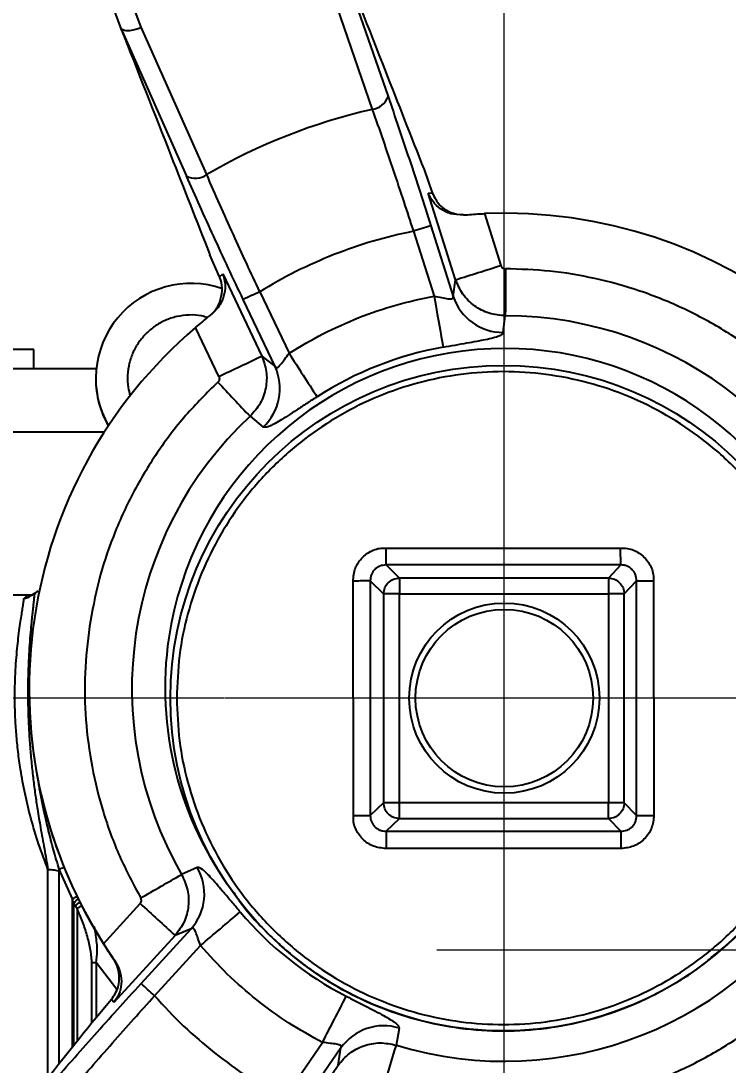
# Model space of a CAD drawing. Header units: millimetres. Extents: x 2371 to 4515, y 843 to 2359.
# Drawn here: x 3149.6 to 3261.1, y 1189.6 to 1354.4 of the extents above; entities that cross this region are included whole.
import ezdxf

# ---------------------------------------------------------------- set-up
doc = ezdxf.new("R2010")
doc.units = ezdxf.units.MM
doc.linetypes.add('CENTER2', pattern=[28.575, 19.05, -3.175, 3.175, -3.175])
doc.layers.add('AM_5', color=3, linetype='Continuous', lineweight=25)
doc.layers.add('中心线', color=1, linetype='CENTER2', lineweight=13)
doc.styles.add('SLDTEXTSTYLE1', font='txt.shx', dxfattribs={"width": 0.7, "bigfont": 'gbcbig.shx'})
doc.dimstyles.new('SLDDIMSTYLE12$0', dxfattribs={"dimtxt": 12, "dimasz": 10, "dimexe": 0, "dimexo": 0.0625, "dimgap": 0.875, "dimtad": 1, "dimdec": 1, "dimlfac": 1.8, "dimrnd": 1e-09, "dimzin": 12, "dimdsep": 46, "dimtxsty": 'SLDTEXTSTYLE1', "dimcen": 0.09, "dimdle": 8.16, "dimclrd": 3, "dimclre": 3, "dimadec": 0, "dimazin": 3, "dimtfac": 1, "dimtdec": 1, "dimtofl": 0, "dimtmove": 0, "dimatfit": 3, "dimfxl": 0, "dimfrac": 2, "dimtolj": 1, "dimlwd": 5, "dimlwe": 5, "dimarcsym": 0})
doc.dimstyles.new('SLDDIMSTYLE12$3', dxfattribs={"dimtxt": 12, "dimasz": 10, "dimexe": 0, "dimexo": 0.0625, "dimgap": 0.875, "dimtad": 1, "dimdec": 1, "dimlfac": 1.8, "dimrnd": 1e-09, "dimzin": 12, "dimdsep": 46, "dimtxsty": 'SLDTEXTSTYLE1', "dimcen": 0.09, "dimdle": 8.16, "dimclrd": 3, "dimclre": 3, "dimadec": 0, "dimazin": 3, "dimtfac": 1, "dimtdec": 1, "dimtofl": 0, "dimtmove": 0, "dimatfit": 3, "dimfxl": 0, "dimfrac": 2, "dimtolj": 1, "dimlwd": 5, "dimlwe": 5, "dimarcsym": 0})

# ---------------------------------------------------------------- blocks, each defined once
blk = doc.blocks.new('*D55')
at = {"layer": 'AM_5', "color": 3, "lineweight": 5, "transparency": 16777216}
blk.add_line((3225.84, 1387.73), (3225.84, 1423.52), dxfattribs=at)
at = {"layer": 'AM_5', "color": 3, "linetype": 'Continuous', "lineweight": 5, "transparency": 16777216}
for p, q in [((3235.84, 1423.52), (3392.91, 1423.52)), ((3402.91, 1321.83), (3402.91, 1423.52))]:
    blk.add_line(p, q, dxfattribs=at)
at = {"layer": 'AM_5', "color": 3, "transparency": 16777216}
for points in [[(3235.84, 1425.19), (3235.84, 1421.86), (3225.84, 1423.52)], [(3392.91, 1425.19), (3392.91, 1421.86), (3402.91, 1423.52)]]:
    blk.add_solid(points, dxfattribs=at)
at = {"layer": 'Defpoints', "color": 0, "transparency": 16777216}
for p in [(3402.91, 1423.52), (3225.84, 1387.67), (3402.91, 1321.77)]:
    blk.add_point(p, dxfattribs=at)
at = {"layer": 'AM_5', "color": 0, "transparency": 16777216, "insert": (3314.38, 1430.4), "char_height": 12, "attachment_point": 5, "style": 'SLDTEXTSTYLE1'}
blk.add_mtext('\\A1;178', dxfattribs=at)
blk = doc.blocks.new('*D56')
at = {"layer": 'AM_5', "color": 3, "linetype": 'Continuous', "lineweight": 5, "transparency": 16777216}
for p, q in [((3102.91, 1282.07), (3102.91, 1423.52)), ((3215.84, 1423.52), (3112.91, 1423.52))]:
    blk.add_line(p, q, dxfattribs=at)
at = {"layer": 'AM_5', "color": 3, "lineweight": 5, "transparency": 16777216}
blk.add_line((3225.84, 1387.73), (3225.84, 1423.52), dxfattribs=at)
at = {"layer": 'AM_5', "color": 3, "transparency": 16777216}
for points in [[(3112.91, 1425.19), (3112.91, 1421.86), (3102.91, 1423.52)], [(3215.84, 1425.19), (3215.84, 1421.86), (3225.84, 1423.52)]]:
    blk.add_solid(points, dxfattribs=at)
at = {"layer": 'Defpoints', "color": 0, "transparency": 16777216}
for p in [(3102.91, 1423.52), (3225.84, 1387.67), (3102.91, 1282)]:
    blk.add_point(p, dxfattribs=at)
at = {"layer": 'AM_5', "color": 0, "transparency": 16777216, "insert": (3164.38, 1430.4), "char_height": 12, "attachment_point": 5, "style": 'SLDTEXTSTYLE1'}
blk.add_mtext('\\A1;123', dxfattribs=at)
blk = doc.blocks.new('*D59')
at = {"layer": 'AM_5', "color": 3, "lineweight": 5, "transparency": 16777216}
blk.add_line((3181.63, 1247.54), (3031.29, 1247.54), dxfattribs=at)
at = {"layer": 'AM_5', "color": 3, "linetype": 'Continuous', "lineweight": 5, "transparency": 16777216}
for p, q in [((3031.29, 1237.54), (3031.29, 1015.91)), ((3160.92, 1005.91), (3031.29, 1005.91))]:
    blk.add_line(p, q, dxfattribs=at)
at = {"layer": 'AM_5', "color": 3, "transparency": 16777216}
for points in [[(3029.62, 1237.54), (3032.95, 1237.54), (3031.29, 1247.54)], [(3029.62, 1015.91), (3032.95, 1015.91), (3031.29, 1005.91)]]:
    blk.add_solid(points, dxfattribs=at)
at = {"layer": 'Defpoints', "color": 0, "transparency": 16777216}
for p in [(3181.69, 1247.54), (3031.29, 1005.91), (3160.98, 1005.91)]:
    blk.add_point(p, dxfattribs=at)
at = {"layer": 'AM_5', "color": 0, "transparency": 16777216, "insert": (3024.41, 1079.82), "char_height": 12, "attachment_point": 5, "rotation": 90, "style": 'SLDTEXTSTYLE1'}
blk.add_mtext('\\A1;245', dxfattribs=at)
blk = doc.blocks.new('*D47')
at = {"layer": 'AM_5', "color": 3, "linetype": 'Continuous', "lineweight": 5, "transparency": 16777216}
blk.add_line((3389.65, 1400.29), (3355.97, 1374.29), dxfattribs=at)
at = {"layer": 'AM_5', "color": 3, "lineweight": 5, "transparency": 16777216}
for p, q in [((3288.59, 1322.35), (3288.77, 1322.35)), ((3288.68, 1322.26), (3288.68, 1322.44))]:
    blk.add_line(p, q, dxfattribs=at)
at = {"layer": 'AM_5', "color": 3, "transparency": 16777216}
blk.add_solid([(3354.95, 1375.61), (3356.99, 1372.97), (3348.05, 1368.18)], dxfattribs=at)
at = {"layer": 'Defpoints', "color": 0, "transparency": 16777216}
for p in [(3348.05, 1368.18), (3229.31, 1276.53)]:
    blk.add_point(p, dxfattribs=at)
at = {"layer": 'AM_5', "color": 0, "transparency": 16777216, "insert": (3372.57, 1395.79), "char_height": 12, "attachment_point": 5, "rotation": 37.6642, "style": 'SLDTEXTSTYLE1'}
blk.add_mtext('\\A1;%%C345', dxfattribs=at)

msp = doc.modelspace()

# ---------------------------------------------------------------- linework, layer by layer
at = {"color": 7, "linetype": 'Continuous', "lineweight": 25}
for p, q in [((3168.586, 1353.368), (3156.648, 1385.37)), ((3156.446, 1377.229), (3165.444, 1353.026)), ((3199.17, 1366.533), (3207.508, 1342.428)), ((3196.732, 1364.458), (3205.019, 1340.416)), ((3165.384, 1353.22), (3175.713, 1329.9)), ((3178.909, 1330.128), (3168.586, 1353.368)), ((3213.181, 1330.921), (3214.486, 1327.24)), ((3213.818, 1327.204), (3214.486, 1327.24)), ((3218.154, 1313.55), (3213.818, 1327.204)), ((3217.464, 1324.138), (3218.354, 1323.866)), ((3218.354, 1323.866), (3218.359, 1323.867)), ((3218.359, 1323.867), (3219.809, 1323.775)), ((3222.695, 1323.967), (3225.289, 1315.802)), ((3214.25, 1322.061), (3217.792, 1310.909)), ((3211.5, 1321.194), (3214.756, 1310.941)), ((3180.917, 1314.01), (3179.42, 1317.462)), ((3180.917, 1314.01), (3181.449, 1314.45)), ((3181.449, 1314.45), (3187.592, 1301.508)), ((3217.792, 1310.909), (3218.154, 1313.55)), ((3187.276, 1311.65), (3191.889, 1301.931)), ((3180.659, 1309.334), (3180.985, 1310.023)), ((3189.686, 1299.835), (3184.669, 1310.406)), ((3180.655, 1309.331), (3180.659, 1309.334)), ((3225.683, 1305.224), (3225.999, 1307.857)), ((3180.829, 1298.284), (3177.156, 1306.023)), ((3151.64, 1302.536), (3130.427, 1302.536)), ((3151.64, 1299.536), (3151.64, 1302.536)), ((3187.592, 1301.508), (3189.686, 1299.835)), ((3161.417, 1298.002), (3161.416, 1297.953)), ((3185.738, 1291.994), (3187.793, 1290.295)), ((3081.096, 1289.536), (3162.791, 1289.536)), ((3207.182, 1271.201), (3244.153, 1271.213)), ((3209.293, 1266.47), (3207.182, 1268.537)), ((3244.216, 1268.537), (3207.182, 1268.537)), ((3244.216, 1268.537), (3242.268, 1266.47)), ((3202.035, 1229.012), (3202.001, 1265.985)), ((3204.696, 1266.051), (3206.806, 1263.984)), ((3204.696, 1266.051), (3204.696, 1229.017)), ((3242.268, 1266.47), (3209.293, 1266.47)), ((3244.757, 1263.984), (3246.701, 1266.047)), ((3246.701, 1229.021), (3246.701, 1266.047)), ((3249.363, 1266.041), (3249.438, 1229.016)), ((3150.89, 1263.77), (3140.743, 1263.77)), ((3151.826, 1264.079), (3151.913, 1264.086)), ((3151.913, 1264.086), (3152.036, 1264.096)), ((3152.126, 1264.306), (3152.118, 1264.2)), ((3206.806, 1263.984), (3206.806, 1231.009)), ((3209.293, 1231.014), (3209.293, 1263.988)), ((3209.293, 1263.988), (3242.268, 1263.988)), ((3242.268, 1263.988), (3242.268, 1231.014)), ((3244.757, 1231.009), (3244.757, 1263.984)), ((3150.916, 1249.227), (3150.916, 1249.215)), ((3173.19, 1247.67), (3173.19, 1247.662)), ((3206.806, 1231.009), (3204.696, 1229.017)), ((3242.268, 1231.014), (3209.293, 1231.014)), ((3246.701, 1229.021), (3244.757, 1231.009)), ((3207.187, 1226.533), (3209.293, 1228.52)), ((3209.293, 1228.52), (3242.268, 1228.52)), ((3242.268, 1228.52), (3244.212, 1226.533)), ((3207.187, 1226.533), (3244.212, 1226.533)), ((3244.212, 1223.79), (3207.187, 1223.79)), ((3177.416, 1220.82), (3174.943, 1219.716)), ((3155.647, 1220.2), (3155.646, 1220.53)), ((3157.728, 1215.87), (3155.646, 1220.53)), ((3157.728, 1215.84), (3157.728, 1215.87)), ((3157.737, 1215.837), (3157.728, 1215.87)), ((3158.177, 1214.724), (3157.978, 1215.005)), ((3158.478, 1214.34), (3158.177, 1214.724)), ((3162.634, 1208.782), (3168.406, 1215.108)), ((3168.552, 1202.502), (3176.44, 1211.145)), ((3176.44, 1211.145), (3173.936, 1210.077)), ((3173.936, 1210.077), (3164.282, 1199.498)), ((3170.684, 1200.562), (3177.936, 1208.509)), ((3164.233, 1206.359), (3164.456, 1206.053)), ((3164.715, 1201.581), (3161.464, 1205.799)), ((3165.013, 1204.568), (3165.01, 1204.571)), ((3165.124, 1203.814), (3165.013, 1204.568)), ((3161.451, 1197.168), (3163.894, 1200.028)), ((3164.282, 1199.498), (3163.894, 1200.028)), ((3208.811, 1192.781), (3209.291, 1195.47)), ((3191.062, 1184.356), (3197.172, 1193.211)), ((3200.083, 1192.342), (3193.437, 1182.711)), ((3199.646, 1189.631), (3200.083, 1192.342)), ((3191.512, 1177.844), (3199.646, 1189.631))]:
    msp.add_line(p, q, dxfattribs=at)
at = {"color": 7, "linetype": 'Continuous', "lineweight": 25, "flags": 128}
for points in [[(3226.01, 1315.27), (3226.008, 1313.936), (3226.006, 1312.645), (3226.004, 1311.438), (3226.003, 1310.354), (3226.001, 1309.427), (3226, 1308.688), (3225.999, 1308.159), (3225.999, 1307.857)], [(3214.756, 1310.941), (3215.017, 1309.494), (3215.269, 1308.095), (3215.506, 1306.787), (3215.718, 1305.612), (3215.9, 1304.608), (3216.045, 1303.806), (3216.149, 1303.233), (3216.208, 1302.906)], [(3209.293, 1266.47), (3209.293, 1266.382), (3209.293, 1266.214), (3209.293, 1265.971), (3209.293, 1265.661), (3209.293, 1265.295), (3209.293, 1264.885), (3209.293, 1264.444), (3209.293, 1263.988)], [(3242.268, 1266.47), (3242.268, 1266.382), (3242.268, 1266.214), (3242.268, 1265.971), (3242.268, 1265.661), (3242.268, 1265.295), (3242.268, 1264.885), (3242.268, 1264.444), (3242.268, 1263.988)], [(3209.293, 1228.52), (3209.293, 1228.607), (3209.293, 1228.775), (3209.293, 1229.02), (3209.293, 1229.331), (3209.293, 1229.699), (3209.293, 1230.112), (3209.293, 1230.555), (3209.293, 1231.014)], [(3242.268, 1228.52), (3242.268, 1228.607), (3242.268, 1228.775), (3242.268, 1229.02), (3242.268, 1229.331), (3242.268, 1229.699), (3242.268, 1230.112), (3242.268, 1230.555), (3242.268, 1231.014)], [(3207.187, 1226.533), (3207.187, 1226.437), (3207.187, 1226.252), (3207.187, 1225.983), (3207.187, 1225.641), (3207.187, 1225.236), (3207.187, 1224.782), (3207.187, 1224.294), (3207.187, 1223.79)], [(3244.212, 1226.533), (3244.212, 1226.437), (3244.212, 1226.252), (3244.212, 1225.983), (3244.212, 1225.641), (3244.212, 1225.236), (3244.212, 1224.782), (3244.212, 1224.294), (3244.212, 1223.79)], [(3153.88, 1187.678), (3153.88, 1190.683), (3153.88, 1195.816), (3153.88, 1200.916), (3153.88, 1205.959), (3153.88, 1210.921), (3153.88, 1215.779), (3153.88, 1220.51)], [(3155.647, 1189.897), (3155.647, 1189.906), (3155.647, 1195.118), (3155.647, 1200.298), (3155.647, 1205.422), (3155.647, 1210.463), (3155.647, 1215.397), (3155.647, 1220.2)], [(3157.728, 1192.511), (3157.728, 1196.104), (3157.728, 1201.155), (3157.728, 1206.145), (3157.728, 1211.048), (3157.728, 1215.84)], [(3157.978, 1192.825), (3157.978, 1195.553), (3157.978, 1200.526), (3157.978, 1205.441), (3157.978, 1210.276), (3157.978, 1215.005)], [(3158.478, 1214.34), (3158.478, 1209.448), (3158.478, 1204.446), (3158.478, 1199.361), (3158.478, 1194.219), (3158.478, 1193.443)], [(3160.81, 1196.382), (3160.81, 1200.939), (3160.81, 1205.871)], [(3161.464, 1205.799), (3161.464, 1200.887), (3161.464, 1197.194)]]:
    msp.add_lwpolyline(points, dxfattribs=at)
at = {"color": 7, "linetype": 'Continuous', "lineweight": 25}
for centre, radius in [((3225.69, 1247.536), 52.5), ((3225.838, 1247.536), 15), ((3225.838, 1247.536), 14), ((3225.838, 1247.536), 14)]:
    msp.add_circle(centre, radius, dxfattribs=at)
for centre, radius, start, end in [((3204.626, 1343.449), 3.058, 277.39752, 340.49784), ((3225.915, 1249.104), 93.672, 102.88972, 120.12054), ((3177.124, 1332.624), 3.068, 242.60529, 305.56074), ((3225.916, 1249.036), 75, 10.54851, 92.46086), ((3334.773, 934.997), 405.394, 107.29542, 107.70302), ((2905.218, 2317.764), 1051.844, 287.308245, 287.715785), ((3176.417, 1297.964), 15, 70.68701, 209.89016), ((3371.201, 922.768), 430.183, 115.31225, 115.69693), ((3225.652, 1313.501), 8.277, 198.25, 270.21482), ((3225.915, 1249.048), 58.809, 13.09228, 89.91829), ((3225.915, 1249.037), 75, 130.5515, 212.46111), ((3225.915, 1249.127), 53.574, 308.26934, 171.50515), ((5184.478, 2583.178), 2368.967, 212.741266, 212.938789), ((3225.915, 1249.111), 54.664, 100.22856, 122.78193), ((2703.922, 2307.211), 1115.963, 295.299462, 295.684155), ((3182.168, 1296.369), 8.279, 312.79782, 24.74766), ((3176.416, 1297.915), 15, 179.85416, 209.77464), ((4429.037, 2463.199), 1708.073, 223.040922, 223.289717), ((3225.915, 1249.048), 58.809, 133.09211, 209.9183), ((3208.754, 898.452), 365.536, 89.91553, 90.30529), ((3242.813, 904.202), 359.787, 89.69056, 90.08686), ((3225.915, 1249.127), 53.574, 171.50512, 216.90515), ((3225.915, 1249.024), 75, 179.85416, 214.67082), ((3208.754, 865.477), 365.536, 89.91553, 90.30529), ((3242.813, 871.227), 359.787, 89.69056, 90.08686), ((3248.838, 1624.781), 395.766, 269.69056, 270.08686), ((3144.61, 1249.822), 31.302, 290.645, 292.15846), ((3170.266, 1216.655), 8.275, 318.25455, 30.22182), ((2490.164, 2397.865), 1362.702, 299.853963, 300.166528), ((3225.915, 1249.048), 58.81, 253.09221, 329.91815), ((3157.331, 1214.78), 1.132, 68.96163, 69.4452), ((4079.101, 2210.656), 1349.252, 227.54871, 227.866183), ((3225.915, 1249.037), 75, 250.55137, 332.45778), ((2077.061, 2512.507), 1706.557, 310.172067, 310.447019), ((3225.915, 1249.111), 54.664, 220.22866, 242.78205), ((2819.509, 816.839), 520.16, 47.53594, 47.85337), ((653.652, 2503.306), 2861.092, 332.748286, 332.912361), ((3206.842, 1187.563), 8.278, 72.79245, 144.73438), ((-716.983, 2379.932), 4101.365, 343.070862, 343.174801)]:
    msp.add_arc(centre, radius, start, end, dxfattribs=at)
for points, knots in [([(3225.482, 1078.805), (3228.043, 1078.83), (3231.623, 1078.865), (3236.892, 1079.144), (3241.357, 1079.479), (3246.673, 1080.044), (3252.242, 1080.818), (3258.055, 1081.828), (3264.026, 1083.084), (3270.102, 1084.595), (3276.24, 1086.365), (3282.406, 1088.399), (3288.569, 1090.699), (3294.706, 1093.264), (3300.794, 1096.094), (3306.814, 1099.188), (3312.746, 1102.543), (3318.575, 1106.155), (3324.285, 1110.021), (3329.861, 1114.135), (3335.288, 1118.492), (3340.554, 1123.086), (3345.645, 1127.911), (3350.55, 1132.958), (3355.257, 1138.221), (3359.755, 1143.691), (3364.033, 1149.36), (3368.081, 1155.217), (3371.891, 1161.253), (3375.453, 1167.459), (3378.758, 1173.824), (3381.799, 1180.336), (3384.568, 1186.986), (3387.058, 1193.76), (3389.264, 1200.648), (3391.178, 1207.637), (3392.797, 1214.714), (3394.115, 1221.868), (3395.128, 1229.085), (3395.832, 1236.352), (3396.225, 1243.656), (3396.304, 1250.984), (3396.067, 1258.322), (3395.513, 1265.657), (3394.641, 1272.974), (3393.45, 1280.261), (3391.942, 1287.504), (3390.117, 1294.689), (3387.977, 1301.802), (3385.523, 1308.829), (3382.758, 1315.758), (3379.685, 1322.574), (3376.308, 1329.265), (3372.631, 1335.816), (3368.657, 1342.216), (3364.392, 1348.452), (3359.841, 1354.51), (3355.009, 1360.378), (3349.902, 1366.045), (3344.525, 1371.497), (3339.078, 1376.545), (3333.605, 1381.197), (3328.147, 1385.466), (3322.522, 1389.509), (3316.74, 1393.317), (3310.813, 1396.885), (3304.75, 1400.207), (3298.565, 1403.278), (3292.268, 1406.091), (3285.874, 1408.643), (3279.399, 1410.929), (3272.862, 1412.945), (3266.287, 1414.688), (3259.714, 1416.153), (3253.22, 1417.334), (3246.93, 1418.231), (3241.407, 1418.815), (3236.524, 1419.182), (3231.7, 1419.422), (3225.725, 1419.539), (3220.209, 1419.429), (3214.939, 1419.157), (3210.475, 1418.82), (3205.159, 1418.255), (3199.59, 1417.481), (3193.776, 1416.471), (3187.805, 1415.215), (3181.729, 1413.705), (3175.591, 1411.934), (3169.426, 1409.9), (3163.262, 1407.6), (3157.126, 1405.035), (3151.038, 1402.205), (3145.018, 1399.111), (3139.085, 1395.756), (3133.256, 1392.144), (3127.546, 1388.278), (3121.971, 1384.164), (3116.544, 1379.807), (3111.278, 1375.213), (3106.187, 1370.388), (3101.282, 1365.341), (3096.575, 1360.078), (3092.077, 1354.608), (3087.799, 1348.94), (3083.75, 1343.082), (3079.94, 1337.046), (3076.379, 1330.84), (3073.074, 1324.475), (3070.031, 1317.963), (3067.269, 1311.312), (3064.932, 1305.03), (3063.654, 1300.924), (3063.09, 1299.116)], [0, 0, 0, 0, 0.0102074, 0.014274, 0.021037, 0.0280561, 0.0355867, 0.0434511, 0.0515783, 0.0599113, 0.0684099, 0.0770439, 0.085791, 0.0946336, 0.1035582, 0.112554, 0.1216124, 0.1307262, 0.1398897, 0.1490979, 0.1583469, 0.1676331, 0.1769537, 0.1863062, 0.1956884, 0.2050985, 0.2145348, 0.2239961, 0.233481, 0.2429885, 0.2525178, 0.262068, 0.2716385, 0.2812287, 0.2908382, 0.3004664, 0.3101132, 0.3197782, 0.3294613, 0.3391624, 0.3488814, 0.3586183, 0.3683733, 0.3781464, 0.387938, 0.3977483, 0.4075776, 0.4174265, 0.4272956, 0.4371854, 0.4470968, 0.4570307, 0.4669882, 0.4769704, 0.486979, 0.4970156, 0.5070822, 0.5171812, 0.5273154, 0.5374882, 0.5477037, 0.5569145, 0.5661226, 0.5753266, 0.5845258, 0.5937191, 0.6029052, 0.6120821, 0.6212471, 0.6303962, 0.6395236, 0.6486197, 0.6576679, 0.6666375, 0.6754633, 0.6839789, 0.6919633, 0.6976055, 0.7035012, 0.7112199, 0.7214273, 0.7254939, 0.7322569, 0.739276, 0.7468066, 0.754671, 0.7627982, 0.7711312, 0.7796298, 0.7882638, 0.7970109, 0.8058535, 0.8147781, 0.8237739, 0.8328323, 0.8419461, 0.8511096, 0.8603178, 0.8695668, 0.878853, 0.8881736, 0.8975261, 0.9069083, 0.9163184, 0.9257547, 0.935216, 0.9447009, 0.9542084, 0.9637377, 0.9732879, 0.9828584, 0.9924486, 1, 1, 1, 1]), ([(3226.298, 1399.494), (3228.699, 1399.457), (3232.058, 1399.404), (3237, 1399.1), (3241.19, 1398.744), (3246.177, 1398.153), (3251.398, 1397.353), (3256.844, 1396.315), (3262.432, 1395.031), (3268.111, 1393.493), (3273.839, 1391.695), (3279.583, 1389.635), (3285.313, 1387.311), (3291.005, 1384.723), (3296.637, 1381.873), (3302.189, 1378.763), (3307.642, 1375.396), (3312.98, 1371.777), (3318.185, 1367.91), (3323.244, 1363.801), (3328.142, 1359.457), (3332.866, 1354.885), (3337.401, 1350.091), (3341.737, 1345.086), (3345.862, 1339.876), (3349.764, 1334.473), (3353.434, 1328.886), (3356.86, 1323.125), (3360.034, 1317.201), (3362.948, 1311.126), (3365.593, 1304.911), (3367.961, 1298.569), (3370.045, 1292.112), (3371.84, 1285.552), (3373.34, 1278.904), (3374.539, 1272.18), (3375.435, 1265.394), (3376.011, 1258.561), (3376.285, 1252.494), (3376.233, 1248.71), (3376.213, 1247.217)], [0, 0, 0, 0, 0.0302952, 0.0423856, 0.0624901, 0.08336, 0.1057536, 0.1291426, 0.1533151, 0.1781023, 0.2033838, 0.2290707, 0.2550958, 0.2814075, 0.3079654, 0.3347376, 0.3616982, 0.3888263, 0.4161047, 0.4435189, 0.4710571, 0.4987089, 0.526466, 0.5543209, 0.5822674, 0.6103001, 0.6384144, 0.6666062, 0.6948723, 0.7232096, 0.7516156, 0.7800883, 0.8086258, 0.8372268, 0.86589, 0.8946146, 0.9234, 0.9522458, 0.9811519, 1, 1, 1, 1]), ([(3117.331, 1145.212), (3116.37, 1146.213), (3113.881, 1148.806), (3110.1, 1153.219), (3105.968, 1158.421), (3102.068, 1163.826), (3098.398, 1169.413), (3094.972, 1175.174), (3091.797, 1181.098), (3088.884, 1187.173), (3086.239, 1193.388), (3083.871, 1199.73), (3081.786, 1206.187), (3079.991, 1212.747), (3078.491, 1219.395), (3077.292, 1226.119), (3076.398, 1232.905), (3075.813, 1239.739), (3075.539, 1246.606), (3075.58, 1253.494), (3075.938, 1260.387), (3076.613, 1267.27), (3077.606, 1274.131), (3078.918, 1280.952), (3080.547, 1287.722), (3082.492, 1294.423), (3084.752, 1301.043), (3087.324, 1307.567), (3090.205, 1313.979), (3093.392, 1320.267), (3096.88, 1326.416), (3100.664, 1332.412), (3104.741, 1338.241), (3109.104, 1343.89), (3113.748, 1349.345), (3118.667, 1354.595), (3123.676, 1359.451), (3128.731, 1363.923), (3133.789, 1368.02), (3139.016, 1371.897), (3144.41, 1375.528), (3148.886, 1378.325), (3151.61, 1379.822), (3152.436, 1380.276)], [0, 0, 0, 0, 0.0151775, 0.0393292, 0.0635604, 0.0878663, 0.1122429, 0.1366868, 0.161195, 0.1857649, 0.2103945, 0.2350819, 0.2598255, 0.2846241, 0.3094766, 0.3343824, 0.3593409, 0.3843518, 0.409415, 0.4345306, 0.4596989, 0.4849206, 0.5101965, 0.5355275, 0.5609152, 0.5863611, 0.6118672, 0.6374358, 0.6630699, 0.6887726, 0.714548, 0.7404006, 0.7663359, 0.7923603, 0.8184816, 0.8447092, 0.8710544, 0.8948026, 0.918543, 0.942272, 0.9659875, 0.9896862, 1, 1, 1, 1]), ([(3199.258, 1366.349), (3201.849, 1359.755), (3206.477, 1347.98), (3211.132, 1336.134), (3213.181, 1330.921)], [0, 0, 0, 0, 0.5600004, 1, 1, 1, 1]), ([(3165.444, 1353.026), (3165.43, 1353.061), (3165.402, 1353.135), (3165.376, 1353.207), (3165.371, 1353.233), (3165.376, 1353.232), (3165.382, 1353.223), (3165.384, 1353.22)], [0, 0, 0, 0, 0.3325712, 0.6879646, 0.8313814, 0.949784, 1, 1, 1, 1]), ([(3165.384, 1353.22), (3165.497, 1353.114), (3165.672, 1352.95), (3166.136, 1352.864), (3166.695, 1352.849), (3167.437, 1352.965), (3168.102, 1353.174), (3168.448, 1353.31), (3168.55, 1353.353), (3168.586, 1353.368)], [0, 0, 0, 0, 0.2389954, 0.3678324, 0.4996781, 0.7489725, 0.9246805, 0.9739408, 1, 1, 1, 1]), ([(3165.444, 1353.026), (3168.045, 1346.407), (3172.69, 1334.587), (3177.364, 1322.695), (3179.42, 1317.462)], [0, 0, 0, 0, 0.5600002, 1, 1, 1, 1]), ([(3207.508, 1342.428), (3208.061, 1340.819), (3209.168, 1337.601), (3210.862, 1332.53), (3212.565, 1327.339), (3213.687, 1323.825), (3214.25, 1322.061)], [0, 0, 0, 0, 0.2492462, 0.4987214, 0.7485201, 1, 1, 1, 1]), ([(3205.019, 1340.416), (3205.583, 1338.803), (3206.689, 1335.636), (3208.352, 1330.736), (3209.955, 1325.931), (3210.992, 1322.752), (3211.5, 1321.194)], [0, 0, 0, 0, 0.2645644, 0.5194287, 0.7645782, 1, 1, 1, 1]), ([(3184.669, 1310.406), (3183.878, 1312.08), (3182.301, 1315.415), (3180.007, 1320.373), (3177.789, 1325.237), (3176.405, 1328.346), (3175.713, 1329.9)], [0, 0, 0, 0, 0.2514799, 0.5012785, 0.7507527, 1, 1, 1, 1]), ([(3187.276, 1311.65), (3186.584, 1313.135), (3185.174, 1316.167), (3183.07, 1320.775), (3180.946, 1325.492), (3179.596, 1328.564), (3178.909, 1330.128)], [0, 0, 0, 0, 0.2354209, 0.48057, 0.7354347, 1, 1, 1, 1]), ([(3219.419, 1323.756), (3218.719, 1323.781), (3217.318, 1323.832), (3215.725, 1324.699), (3214.506, 1325.819), (3214.048, 1326.742), (3213.818, 1327.204)], [0, 0, 0, 0, 0.2499493, 0.4997481, 0.749457, 1, 1, 1, 1]), ([(3214.486, 1327.24), (3214.825, 1326.562), (3215.41, 1325.392), (3216.668, 1324.484), (3217.338, 1324.193), (3217.464, 1324.138)], [0, 0, 0, 0, 0.5280154, 0.9113192, 1, 1, 1, 1]), ([(3219.419, 1323.756), (3220.254, 1323.821), (3221.323, 1323.905), (3222.449, 1323.956), (3222.695, 1323.967)], [0, 0, 0, 0, 0.7808444, 1, 1, 1, 1]), ([(3225.289, 1315.802), (3225.32, 1315.728), (3225.382, 1315.58), (3225.555, 1315.409), (3225.77, 1315.293), (3225.93, 1315.278), (3226.01, 1315.27)], [0, 0, 0, 0, 0.25014976, 0.49937147, 0.74925843, 1, 1, 1, 1]), ([(3290.43, 1264.038), (3289.829, 1266.305), (3288.613, 1270.89), (3285.841, 1277.54), (3282.326, 1284.018), (3278.011, 1290.174), (3272.95, 1295.88), (3267.236, 1300.991), (3260.97, 1305.408), (3254.271, 1309.054), (3247.301, 1311.873), (3240.199, 1313.839), (3233.095, 1315.043), (3228.354, 1315.195), (3226.01, 1315.27)], [0, 0, 0, 0, 0.07919299, 0.16015936, 0.24278284, 0.32785451, 0.41364109, 0.49999999, 0.58635361, 0.67214028, 0.75721715, 0.83983537, 0.92080432, 1, 1, 1, 1]), ([(3181.449, 1314.45), (3181.595, 1313.955), (3181.888, 1312.967), (3181.758, 1311.315), (3181.182, 1309.593), (3180.192, 1308.601), (3179.697, 1308.104)], [0, 0, 0, 0, 0.2505534, 0.5002592, 0.7500542, 1, 1, 1, 1]), ([(3180.985, 1310.023), (3181.146, 1310.613), (3181.468, 1311.79), (3181.256, 1313.145), (3180.984, 1313.839), (3180.917, 1314.01)], [0, 0, 0, 0, 0.43033155, 0.858978, 1, 1, 1, 1]), ([(3225.999, 1307.857), (3225.132, 1307.939), (3223.399, 1308.102), (3221.073, 1309.346), (3219.176, 1311.17), (3218.495, 1312.757), (3218.154, 1313.55)], [0, 0, 0, 0, 0.2503671, 0.5005248, 0.7501034, 1, 1, 1, 1]), ([(3214.756, 1310.941), (3215.156, 1310.871), (3215.947, 1310.734), (3216.82, 1310.555), (3217.354, 1310.51), (3217.641, 1310.548), (3217.804, 1310.676), (3217.796, 1310.83), (3217.792, 1310.909)], [0, 0, 0, 0, 0.2616178, 0.5161546, 0.6376198, 0.7555299, 0.8740541, 1, 1, 1, 1]), ([(3179.389, 1307.848), (3179.751, 1308.18), (3180.235, 1308.626), (3180.57, 1309.188), (3180.655, 1309.331)], [0, 0, 0, 0, 0.7449704, 1, 1, 1, 1]), ([(3179.035, 1307.577), (3178.729, 1307.67), (3177.79, 1307.955), (3176.131, 1308.024), (3174.17, 1307.789), (3172.331, 1307.164), (3170.689, 1306.257), (3169.785, 1305.442), (3169.346, 1305.046)], [0, 0, 0, 0, 0.0913222, 0.2798441, 0.468366, 0.6532648, 0.8313182, 1, 1, 1, 1]), ([(3177.156, 1306.023), (3177.834, 1306.593), (3178.703, 1307.322), (3179.518, 1307.964), (3179.697, 1308.104)], [0, 0, 0, 0, 0.78080054, 1, 1, 1, 1]), ([(3169.346, 1305.046), (3168.958, 1304.617), (3168.161, 1303.736), (3167.267, 1302.141), (3166.64, 1300.361), (3166.374, 1298.459), (3166.424, 1296.715), (3166.717, 1295.666), (3166.837, 1295.237)], [0, 0, 0, 0, 0.1629563, 0.3344814, 0.5122355, 0.6932761, 0.8743167, 1, 1, 1, 1]), ([(3216.208, 1302.906), (3216.843, 1303.02), (3218.128, 1303.25), (3219.916, 1303.565), (3221.518, 1303.851), (3222.953, 1304.128), (3224.163, 1304.406), (3225.022, 1304.683), (3225.56, 1304.955), (3225.642, 1305.133), (3225.683, 1305.224)], [0, 0, 0, 0, 0.1222892, 0.2475486, 0.3637592, 0.4805658, 0.6189284, 0.7530679, 0.8736947, 1, 1, 1, 1]), ([(3189.686, 1299.835), (3189.737, 1299.775), (3189.837, 1299.657), (3190.044, 1299.674), (3190.28, 1299.842), (3190.64, 1300.239), (3191.158, 1300.965), (3191.643, 1301.606), (3191.889, 1301.931)], [0, 0, 0, 0, 0.1251651, 0.2440023, 0.362149, 0.4834229, 0.7377951, 1, 1, 1, 1]), ([(3187.592, 1301.508), (3187.883, 1300.699), (3188.466, 1299.079), (3188.327, 1296.456), (3187.477, 1293.954), (3186.319, 1292.648), (3185.738, 1291.994)], [0, 0, 0, 0, 0.248705, 0.4981896, 0.7483774, 1, 1, 1, 1]), ([(3084.265, 1299.536), (3085.998, 1299.536), (3091.992, 1299.536), (3102.096, 1299.536), (3114.39, 1299.536), (3126.345, 1299.536), (3137.937, 1299.536), (3147.794, 1299.536), (3153.489, 1299.536), (3155.681, 1299.536), (3155.681, 1299.536), (3155.681, 1299.536), (3155.681, 1299.536), (3157.621, 1299.536), (3159.56, 1299.536), (3161.499, 1299.536)], [0.61918162, 0.61918162, 0.61918162, 0.61918162, 0.64479941, 0.70800246, 0.77043795, 0.83287112, 0.89607421, 0.95999385, 1, 1, 1, 1.00000001, 1.00000001, 1.00000001, 1.03538951, 1.03538951, 1.03538951, 1.03538951]), ([(3180.829, 1298.284), (3180.856, 1298.208), (3180.912, 1298.058), (3180.901, 1297.815), (3180.824, 1297.584), (3180.717, 1297.464), (3180.664, 1297.403)], [0, 0, 0, 0, 0.25014978, 0.49937143, 0.74925837, 1, 1, 1, 1]), ([(3180.664, 1297.403), (3178.929, 1295.673), (3175.446, 1292.199), (3170.981, 1286.272), (3167.142, 1279.892), (3164.071, 1273.11), (3161.727, 1266.069), (3160.845, 1261.229), (3160.405, 1258.818)], [0, 0, 0, 0, 0.1654437, 0.332195, 0.5, 0.6677943, 0.834551, 1, 1, 1, 1]), ([(3196.318, 1295.069), (3195.771, 1294.716), (3194.663, 1294.001), (3193.097, 1292.984), (3191.668, 1292.06), (3190.445, 1291.298), (3189.436, 1290.723), (3188.366, 1290.207), (3188.021, 1290.26), (3187.793, 1290.295)], [0, 0, 0, 0, 0.1235233, 0.2501507, 0.3747805, 0.5002123, 0.6235234, 0.7497125, 1, 1, 1, 1]), ([(3202.001, 1265.985), (3202.057, 1266.691), (3202.168, 1268.086), (3203.404, 1269.838), (3204.841, 1270.805), (3206.158, 1271.212), (3206.843, 1271.205), (3207.182, 1271.201)], [0, 0, 0, 0, 0.2548061, 0.5030235, 0.7512335, 0.8766037, 1, 1, 1, 1]), ([(3244.216, 1268.537), (3244.215, 1268.601), (3244.213, 1268.733), (3244.2, 1269.326), (3244.183, 1270.009), (3244.167, 1270.648), (3244.158, 1271.019), (3244.153, 1271.213)], [0, 0, 0, 0, 0.2386603, 0.491323, 0.7193143, 0.8531728, 1, 1, 1, 1]), ([(3244.153, 1271.213), (3244.519, 1271.213), (3245.225, 1271.212), (3246.562, 1270.806), (3248.009, 1269.834), (3248.977, 1268.383), (3249.383, 1267.065), (3249.369, 1266.381), (3249.363, 1266.041)], [0, 0, 0, 0, 0.1326034, 0.256109, 0.503904, 0.7516959, 0.877002, 1, 1, 1, 1]), ([(3207.182, 1268.537), (3206.855, 1268.506), (3206.362, 1268.458), (3205.78, 1268.144), (3205.279, 1267.738), (3204.915, 1267.186), (3204.72, 1266.56), (3204.704, 1266.222), (3204.696, 1266.051)], [0, 0, 0, 0, 0.2493138, 0.3761129, 0.5001652, 0.7410461, 0.8682365, 1, 1, 1, 1]), ([(3246.701, 1266.047), (3246.669, 1266.373), (3246.621, 1266.867), (3246.307, 1267.449), (3245.902, 1267.951), (3245.35, 1268.317), (3244.723, 1268.513), (3244.387, 1268.529), (3244.216, 1268.537)], [0, 0, 0, 0, 0.2493268, 0.3762956, 0.5001656, 0.7420044, 0.8689622, 1, 1, 1, 1]), ([(3204.696, 1266.051), (3204.629, 1266.049), (3204.491, 1266.046), (3203.884, 1266.032), (3203.201, 1266.014), (3202.567, 1265.999), (3202.196, 1265.99), (3202.001, 1265.985)], [0, 0, 0, 0, 0.2438999, 0.4992707, 0.7200727, 0.8527413, 1, 1, 1, 1]), ([(3150.11, 1263.237), (3150.379, 1263.317), (3150.919, 1263.477), (3151.366, 1263.777), (3151.592, 1263.928)], [0, 0, 0, 0, 0.49602756, 1, 1, 1, 1]), ([(3150.11, 1263.237), (3150.264, 1263.402), (3150.553, 1263.712), (3150.782, 1263.744), (3150.89, 1263.759)], [0, 0, 0, 0, 0.5314607, 1, 1, 1, 1]), ([(3151.73, 1264.022), (3151.727, 1263.967), (3151.721, 1263.854), (3151.7, 1263.611), (3151.671, 1263.302), (3151.63, 1262.919), (3151.58, 1262.455), (3151.519, 1261.903), (3151.451, 1261.278), (3151.366, 1260.495), (3151.255, 1259.425), (3151.115, 1257.919), (3150.964, 1256.026), (3150.827, 1253.824), (3150.725, 1251.283), (3150.684, 1248.417), (3150.729, 1245.417), (3150.851, 1242.558), (3151.033, 1239.856), (3151.266, 1237.284), (3151.545, 1234.782), (3151.858, 1232.388), (3152.236, 1229.847), (3152.715, 1226.98), (3153.293, 1223.809), (3153.689, 1221.584), (3153.88, 1220.51)], [0, 0, 0, 0, 0.0257976, 0.0525021, 0.0801114, 0.1086272, 0.1380565, 0.1683988, 0.199647, 0.2289254, 0.270324, 0.3238538, 0.3815482, 0.4374253, 0.4959393, 0.5596207, 0.6187306, 0.6691438, 0.7133369, 0.7562168, 0.7942673, 0.8305957, 0.8651667, 0.9070886, 0.9551301, 1, 1, 1, 1]), ([(3151.737, 1264.035), (3151.622, 1263.964), (3151.355, 1263.798), (3151.057, 1263.78), (3150.888, 1263.77)], [0, 0, 0, 0, 0.4312617, 1, 1, 1, 1]), ([(3151.592, 1263.928), (3151.611, 1263.943), (3151.638, 1263.962), (3151.687, 1263.995), (3151.712, 1264.011), (3151.724, 1264.018), (3151.73, 1264.022)], [0, 0, 0, 0, 0.6302652, 0.8372339, 0.9218731, 1, 1, 1, 1]), ([(3151.826, 1264.079), (3151.81, 1264.07), (3151.777, 1264.051), (3151.745, 1264.032), (3151.73, 1264.022)], [0, 0, 0, 0, 0.50159174, 1, 1, 1, 1]), ([(3152.349, 1264.406), (3152.287, 1264.386), (3152.21, 1264.362), (3152.03, 1264.22), (3151.963, 1264.169), (3151.917, 1264.136), (3151.884, 1264.113), (3151.854, 1264.095), (3151.836, 1264.084), (3151.826, 1264.079)], [0, 0, 0, 0, 0.6868052, 0.8406552, 0.9106307, 0.9556871, 0.9798152, 0.9899237, 1, 1, 1, 1]), ([(3153.88, 1220.51), (3153.369, 1221.856), (3152.338, 1224.577), (3151.158, 1228.566), (3150.213, 1232.492), (3149.572, 1235.98), (3149.142, 1239.116), (3148.872, 1241.859), (3148.711, 1244.484), (3148.644, 1246.997), (3148.656, 1249.305), (3148.734, 1251.493), (3148.858, 1253.497), (3149.018, 1255.33), (3149.205, 1257.041), (3149.402, 1258.582), (3149.598, 1259.94), (3149.774, 1261.065), (3149.923, 1261.993), (3150.042, 1262.738), (3150.088, 1263.074), (3150.11, 1263.237)], [0, 0, 0, 0, 0.061871, 0.1250645, 0.1864714, 0.2501378, 0.2985674, 0.3490617, 0.3985754, 0.4478077, 0.5000979, 0.5463983, 0.5979911, 0.6485796, 0.6949368, 0.750549, 0.802481, 0.8511011, 0.9012638, 0.9521004, 1, 1, 1, 1]), ([(3160.405, 1258.818), (3160.121, 1256.385), (3159.55, 1251.498), (3159.735, 1244.08), (3160.691, 1236.696), (3162.498, 1229.473), (3165.036, 1222.5), (3167.352, 1218.159), (3168.505, 1215.998)], [0, 0, 0, 0, 0.1654437, 0.332195, 0.5, 0.6677943, 0.834551, 1, 1, 1, 1]), ([(3055.612, 1250.297), (3055.596, 1249.305), (3055.541, 1245.866), (3055.777, 1239.977), (3056.316, 1232.642), (3057.192, 1225.325), (3058.381, 1218.038), (3059.889, 1210.795), (3061.714, 1203.61), (3063.855, 1196.498), (3066.309, 1189.47), (3069.074, 1182.541), (3072.146, 1175.725), (3075.523, 1169.034), (3079.201, 1162.483), (3083.175, 1156.083), (3087.44, 1149.847), (3091.991, 1143.789), (3096.823, 1137.921), (3101.93, 1132.254), (3107.306, 1126.802), (3112.753, 1121.754), (3118.227, 1117.102), (3123.685, 1112.833), (3129.31, 1108.79), (3135.091, 1104.982), (3141.019, 1101.414), (3147.081, 1098.092), (3153.267, 1095.021), (3159.563, 1092.208), (3165.957, 1089.656), (3172.432, 1087.37), (3178.97, 1085.354), (3185.545, 1083.611), (3192.118, 1082.146), (3198.612, 1080.965), (3204.901, 1080.068), (3210.425, 1079.484), (3215.308, 1079.118), (3220.132, 1078.87), (3223.546, 1078.829), (3225.482, 1078.805)], [0, 0, 0, 0, 0.0110977, 0.0384563, 0.065866, 0.0933273, 0.120841, 0.1484084, 0.1760305, 0.2037091, 0.231446, 0.2592434, 0.2871039, 0.3150305, 0.3430267, 0.3710966, 0.3992451, 0.4274777, 0.4558012, 0.4842235, 0.512754, 0.5414043, 0.5672369, 0.5930617, 0.6188752, 0.6446752, 0.6704587, 0.6962218, 0.7219592, 0.7476632, 0.7733229, 0.7989215, 0.8244321, 0.8498086, 0.8749648, 0.8997175, 0.9236002, 0.9459932, 0.9618174, 0.9783523, 1, 1, 1, 1]), ([(3155.646, 1220.53), (3155.342, 1221.558), (3154.728, 1223.631), (3153.958, 1226.608), (3153.178, 1230.014), (3152.644, 1232.622), (3152.417, 1234.163), (3152.388, 1234.366)], [0, 0, 0, 0, 0.2086078, 0.4204927, 0.6329881, 0.9518433, 1, 1, 1, 1]), ([(3207.187, 1223.79), (3206.504, 1223.868), (3205.137, 1224.023), (3203.394, 1225.227), (3202.424, 1226.668), (3202.016, 1227.987), (3202.029, 1228.672), (3202.035, 1229.012)], [0, 0, 0, 0, 0.2495155, 0.4993463, 0.7494031, 0.8758585, 1, 1, 1, 1]), ([(3202.035, 1229.012), (3202.355, 1229.012), (3203.015, 1229.012), (3203.872, 1229.013), (3204.497, 1229.015), (3204.631, 1229.017), (3204.696, 1229.017)], [0, 0, 0, 0, 0.2426841, 0.5013251, 0.7592367, 1, 1, 1, 1]), ([(3204.696, 1229.017), (3204.728, 1228.69), (3204.776, 1228.196), (3205.092, 1227.615), (3205.498, 1227.116), (3206.05, 1226.753), (3206.676, 1226.557), (3207.014, 1226.541), (3207.187, 1226.533)], [0, 0, 0, 0, 0.2493016, 0.375853, 0.5001539, 0.7402565, 0.8676627, 1, 1, 1, 1]), ([(3244.212, 1226.533), (3244.539, 1226.565), (3245.033, 1226.613), (3245.614, 1226.928), (3246.115, 1227.334), (3246.48, 1227.886), (3246.676, 1228.513), (3246.692, 1228.85), (3246.701, 1229.021)], [0, 0, 0, 0, 0.2493148, 0.376036, 0.5001542, 0.7412291, 0.8683988, 1, 1, 1, 1]), ([(3249.438, 1229.016), (3249.36, 1228.331), (3249.204, 1226.961), (3247.998, 1225.23), (3246.267, 1224.024), (3244.897, 1223.868), (3244.212, 1223.79)], [0, 0, 0, 0, 0.2498541, 0.5000068, 0.7501542, 1, 1, 1, 1]), ([(3184.181, 1213.807), (3183.761, 1214.304), (3182.911, 1215.311), (3182.015, 1216.376), (3181.445, 1217.051), (3181.111, 1217.445), (3180.487, 1218.177), (3179.69, 1219.088), (3178.869, 1219.951), (3177.993, 1220.748), (3177.647, 1220.791), (3177.416, 1220.82)], [0, 0, 0, 0, 0.1235463, 0.2500747, 0.2792914, 0.3122334, 0.3634887, 0.4998737, 0.6231492, 0.7493974, 1, 1, 1, 1]), ([(3174.943, 1219.716), (3175.305, 1218.924), (3176.03, 1217.342), (3176.117, 1214.706), (3175.486, 1212.152), (3174.453, 1210.769), (3173.936, 1210.077)], [0, 0, 0, 0, 0.250367, 0.5005248, 0.7501034, 1, 1, 1, 1]), ([(3157.728, 1215.87), (3157.794, 1215.91), (3157.925, 1215.991), (3158.186, 1216.129), (3158.387, 1216.23), (3158.49, 1216.277), (3158.505, 1216.284)], [0, 0, 0, 0, 0.3222981, 0.6435165, 0.9486834, 1, 1, 1, 1]), ([(3157.978, 1215.005), (3157.999, 1215.101), (3158.04, 1215.294), (3158.24, 1215.562), (3158.501, 1215.755), (3158.699, 1215.858), (3158.798, 1215.875), (3158.8, 1215.876)], [0, 0, 0, 0, 0.2608226, 0.5230424, 0.7711913, 0.9942166, 1, 1, 1, 1]), ([(3168.406, 1215.108), (3168.454, 1215.172), (3168.551, 1215.299), (3168.612, 1215.535), (3168.606, 1215.778), (3168.539, 1215.925), (3168.505, 1215.998)], [0, 0, 0, 0, 0.25014976, 0.49937147, 0.74925843, 1, 1, 1, 1]), ([(3183.098, 1216.975), (3183.406, 1216.502), (3184.965, 1214.111), (3188.497, 1210.324), (3193.628, 1205.751), (3199.367, 1201.933), (3205.54, 1198.885), (3212.063, 1196.672), (3218.817, 1195.328), (3225.689, 1194.878), (3232.562, 1195.328), (3239.314, 1196.674), (3245.845, 1198.877), (3251.986, 1201.965), (3256.425, 1204.745), (3258.592, 1206.693), (3259.055, 1207.11)], [0, 0, 0, 0, 0.019687, 0.0995672, 0.1794473, 0.2593274, 0.3392075, 0.4190876, 0.4989678, 0.5788479, 0.658728, 0.7386081, 0.8184882, 0.8983683, 0.9782485, 1, 1, 1, 1]), ([(3157.978, 1215.005), (3157.965, 1215.046), (3157.934, 1215.141), (3157.85, 1215.425), (3157.785, 1215.662), (3157.737, 1215.837)], [0, 0, 0, 0, 0.1694804, 0.3880482, 1, 1, 1, 1]), ([(3158.927, 1215.311), (3158.895, 1215.298), (3158.765, 1215.243), (3158.549, 1215.107), (3158.311, 1214.915), (3158.221, 1214.787), (3158.177, 1214.724)], [0, 0, 0, 0, 0.0960601, 0.387253, 0.6940749, 1, 1, 1, 1]), ([(3159.263, 1214.742), (3159.237, 1214.73), (3159.124, 1214.68), (3158.918, 1214.581), (3158.668, 1214.452), (3158.541, 1214.377), (3158.478, 1214.34)], [0, 0, 0, 0, 0.0910511, 0.3846369, 0.6920356, 1, 1, 1, 1]), ([(3160.81, 1205.871), (3160.745, 1206.587), (3160.614, 1208.032), (3160.028, 1210.176), (3159.354, 1212.298), (3158.769, 1213.66), (3158.478, 1214.34)], [0, 0, 0, 0, 0.2460614, 0.4971042, 0.7491953, 1, 1, 1, 1]), ([(3206.651, 1185.661), (3208.915, 1185.048), (3213.494, 1183.808), (3220.639, 1182.884), (3228.006, 1182.689), (3235.495, 1183.348), (3242.968, 1184.877), (3250.251, 1187.271), (3257.209, 1190.488), (3263.716, 1194.467), (3269.642, 1199.094), (3274.896, 1204.261), (3279.49, 1209.812), (3281.993, 1213.841), (3283.23, 1215.834)], [0, 0, 0, 0, 0.079193, 0.1601594, 0.2427828, 0.3278545, 0.4136411, 0.5, 0.5863536, 0.6721403, 0.7572171, 0.8398354, 0.9208043, 1, 1, 1, 1]), ([(3161.464, 1205.799), (3161.543, 1206.418), (3161.723, 1207.834), (3161.533, 1209.441), (3161.387, 1210.431), (3161.354, 1210.635), (3161.345, 1210.692), (3161.305, 1210.925), (3161.26, 1211.187), (3161.197, 1211.442), (3161.186, 1211.484)], [0, 0, 0, 0, 0.32889461, 0.75252794, 0.83190616, 0.85305145, 0.86080138, 0.86184105, 0.97703581, 1, 1, 1, 1]), ([(3177.936, 1208.509), (3177.796, 1208.891), (3177.519, 1209.644), (3177.236, 1210.488), (3177.007, 1210.971), (3176.83, 1211.198), (3176.637, 1211.274), (3176.507, 1211.189), (3176.44, 1211.145)], [0, 0, 0, 0, 0.2616178, 0.5161546, 0.6376198, 0.7555299, 0.8740541, 1, 1, 1, 1]), ([(3164.456, 1206.053), (3163.982, 1206.742), (3163.374, 1207.625), (3162.767, 1208.574), (3162.634, 1208.782)], [0, 0, 0, 0, 0.7808488, 1, 1, 1, 1]), ([(3291.423, 1207.952), (3290.433, 1206.492), (3288.433, 1203.542), (3285.043, 1199.401), (3280.789, 1194.857), (3275.542, 1190.172), (3269.261, 1185.626), (3262.626, 1181.77), (3255.686, 1178.626), (3248.49, 1176.127), (3243.52, 1175.067), (3241.031, 1174.536)], [0, 0, 0, 0, 0.0810679, 0.1637641, 0.2484006, 0.3731554, 0.4979796, 0.6226942, 0.7483588, 0.8739858, 1, 1, 1, 1]), ([(3165.01, 1204.571), (3164.87, 1205.042), (3164.683, 1205.673), (3164.324, 1206.22), (3164.233, 1206.359)], [0, 0, 0, 0, 0.744992, 1, 1, 1, 1]), ([(3164.456, 1206.053), (3164.785, 1205.435), (3165.443, 1204.199), (3165.491, 1202.391), (3165.134, 1200.781), (3164.566, 1199.926), (3164.282, 1199.498)], [0, 0, 0, 0, 0.2499493, 0.4997481, 0.749457, 1, 1, 1, 1]), ([(3370.212, 1207.077), (3369.912, 1206.015), (3368.975, 1202.71), (3367.069, 1197.259), (3364.51, 1190.732), (3361.625, 1184.32), (3358.44, 1178.032), (3354.952, 1171.883), (3351.167, 1165.888), (3347.091, 1160.058), (3342.728, 1154.409), (3338.084, 1148.954), (3333.165, 1143.705), (3328.156, 1138.848), (3323.101, 1134.376), (3318.043, 1130.278), (3312.815, 1126.404), (3307.427, 1122.763), (3301.891, 1119.359), (3296.218, 1116.201), (3290.421, 1113.294), (3284.514, 1110.644), (3278.51, 1108.255), (3272.428, 1106.132), (3266.288, 1104.279), (3260.121, 1102.701), (3253.977, 1101.403), (3247.968, 1100.39), (3242.401, 1099.679), (3237.555, 1099.234), (3233.086, 1098.956), (3229.181, 1098.818), (3226.581, 1098.809), (3225.533, 1098.805)], [0, 0, 0, 0, 0.0170783, 0.0531439, 0.089298, 0.1255445, 0.1618882, 0.1983346, 0.2348901, 0.2715626, 0.3083611, 0.3452967, 0.3823824, 0.4196345, 0.4532144, 0.4867833, 0.5203362, 0.5538698, 0.5873798, 0.6208602, 0.654303, 0.6876965, 0.7210233, 0.7542563, 0.7873511, 0.8202281, 0.8527303, 0.8844984, 0.9144909, 0.939551, 0.9597807, 0.9837802, 1, 1, 1, 1]), ([(3163.894, 1200.028), (3164.325, 1200.66), (3165.081, 1201.768), (3165.111, 1203.198), (3165.124, 1203.814)], [0, 0, 0, 0, 0.5693211, 1, 1, 1, 1]), ([(3154.294, 1186.494), (3155.409, 1187.775), (3157.641, 1190.339), (3161.182, 1194.336), (3164.825, 1198.404), (3167.307, 1201.133), (3168.552, 1202.502)], [0, 0, 0, 0, 0.2492462, 0.4987214, 0.7485201, 1, 1, 1, 1]), ([(3157.285, 1185.353), (3158.399, 1186.645), (3160.587, 1189.182), (3163.996, 1193.068), (3167.354, 1196.857), (3169.589, 1199.344), (3170.684, 1200.562)], [0, 0, 0, 0, 0.2645644, 0.5194287, 0.7645782, 1, 1, 1, 1]), ([(3200.913, 1200.5), (3201.492, 1200.202), (3202.665, 1199.601), (3204.328, 1198.751), (3205.841, 1197.972), (3207.11, 1197.289), (3208.109, 1196.697), (3209.086, 1196.021), (3209.209, 1195.69), (3209.291, 1195.47)], [0, 0, 0, 0, 0.12352326, 0.25015071, 0.37478047, 0.50021232, 0.62352336, 0.74971254, 1, 1, 1, 1]), ([(3137.723, 1167.424), (3142.139, 1172.96), (3150.025, 1182.845), (3157.96, 1192.791), (3161.451, 1197.168)], [0, 0, 0, 0, 0.5600004, 1, 1, 1, 1]), ([(3200.083, 1192.342), (3200.11, 1192.417), (3200.163, 1192.563), (3200.046, 1192.736), (3199.783, 1192.858), (3199.26, 1192.973), (3198.373, 1193.06), (3197.576, 1193.16), (3197.172, 1193.211)], [0, 0, 0, 0, 0.1251651, 0.2440023, 0.362149, 0.4834229, 0.7377951, 1, 1, 1, 1]), ([(3199.646, 1189.631), (3200.2, 1190.287), (3201.312, 1191.601), (3203.653, 1192.792), (3206.245, 1193.306), (3207.954, 1192.956), (3208.811, 1192.781)], [0, 0, 0, 0, 0.248705, 0.4981896, 0.7483774, 1, 1, 1, 1])]:
    msp.add_open_spline(points, degree=3, knots=knots, dxfattribs=at)
for points in [[(3211.5, 1321.194), (3209.369, 1320.719), (3205.107, 1319.768), (3201.01, 1318.258), (3198.962, 1317.503)], [(3198.962, 1317.503), (3196.949, 1316.658), (3192.923, 1314.967), (3189.158, 1312.756), (3187.276, 1311.65)], [(3202.878, 1307.564), (3204.816, 1308.274), (3208.692, 1309.692), (3212.734, 1310.524), (3214.756, 1310.941)], [(3191.889, 1301.931), (3193.651, 1303.005), (3197.175, 1305.154), (3200.977, 1306.761), (3202.878, 1307.564)], [(3277.189, 1247.539), (3277.104, 1249.786), (3276.934, 1254.28), (3275.566, 1260.906), (3273.408, 1267.303), (3270.417, 1273.362), (3266.664, 1278.979), (3262.21, 1284.059), (3257.13, 1288.513), (3251.513, 1292.266), (3245.454, 1295.254), (3239.057, 1297.426), (3232.431, 1298.744), (3225.689, 1299.186), (3218.948, 1298.744), (3212.322, 1297.426), (3205.925, 1295.254), (3199.866, 1292.266), (3194.249, 1288.513), (3189.169, 1284.059), (3184.715, 1278.979), (3180.962, 1273.362), (3177.971, 1267.303), (3175.813, 1260.906), (3174.445, 1254.28), (3174.274, 1249.786), (3174.189, 1247.539)], [(3207.182, 1268.537), (3207.182, 1268.606), (3207.182, 1268.742), (3207.182, 1269.367), (3207.182, 1270.211), (3207.182, 1270.871), (3207.182, 1271.201)], [(3206.806, 1263.984), (3206.847, 1264.307), (3206.927, 1264.955), (3207.504, 1265.773), (3208.322, 1266.35), (3208.969, 1266.43), (3209.293, 1266.47)], [(3242.268, 1266.47), (3242.592, 1266.43), (3243.24, 1266.35), (3244.06, 1265.774), (3244.636, 1264.955), (3244.716, 1264.308), (3244.757, 1263.984)], [(3246.701, 1266.047), (3246.767, 1266.046), (3246.9, 1266.044), (3247.524, 1266.043), (3248.37, 1266.042), (3249.032, 1266.041), (3249.363, 1266.041)], [(3174.189, 1247.539), (3174.274, 1245.291), (3174.445, 1240.797), (3175.813, 1234.171), (3177.971, 1227.774), (3180.962, 1221.715), (3184.715, 1216.098), (3189.169, 1211.019), (3194.249, 1206.564), (3199.866, 1202.811), (3205.925, 1199.823), (3212.322, 1197.651), (3218.948, 1196.333), (3225.689, 1195.891), (3232.431, 1196.333), (3239.057, 1197.651), (3245.454, 1199.823), (3251.513, 1202.811), (3257.13, 1206.564), (3262.21, 1211.019), (3266.664, 1216.098), (3270.417, 1221.715), (3273.408, 1227.774), (3275.566, 1234.171), (3276.934, 1240.797), (3277.104, 1245.291), (3277.189, 1247.539)], [(3209.293, 1228.52), (3208.969, 1228.56), (3208.322, 1228.641), (3207.503, 1229.217), (3206.927, 1230.037), (3206.847, 1230.685), (3206.806, 1231.009)], [(3244.757, 1231.009), (3244.717, 1230.685), (3244.637, 1230.036), (3244.06, 1229.217), (3243.241, 1228.64), (3242.592, 1228.56), (3242.268, 1228.52)], [(3153.88, 1220.51), (3154.043, 1220.506), (3154.371, 1220.498), (3154.842, 1220.435), (3155.281, 1220.339), (3155.525, 1220.246), (3155.647, 1220.2)], [(3186.798, 1199.91), (3185.215, 1201.234), (3182.049, 1203.881), (3179.307, 1206.966), (3177.936, 1208.509)], [(3160.81, 1205.871), (3160.905, 1205.852), (3161.097, 1205.812), (3161.342, 1205.803), (3161.464, 1205.799)], [(3170.684, 1200.562), (3172.161, 1198.954), (3175.115, 1195.739), (3178.471, 1192.946), (3180.15, 1191.55)], [(3197.172, 1193.211), (3195.36, 1194.199), (3191.737, 1196.176), (3188.445, 1198.666), (3186.798, 1199.91)], [(3180.15, 1191.55), (3181.888, 1190.229), (3185.365, 1187.588), (3189.163, 1185.433), (3191.062, 1184.356)]]:
    msp.add_open_spline(points, degree=3, dxfattribs=at)
at = {"layer": '中心线', "linetype": 'ByBlock'}
for p, q in [((3225.838, 1030.122), (3225.838, 1387.67)), ((3272.525, 1247.536), (3181.688, 1247.536)), ((3425.015, 1207.77), (3215.192, 1207.77))]:
    msp.add_line(p, q, dxfattribs=at)

# ---------------------------------------------------------------- dimensions: what is measured, and where the dimension line sits
at = {"layer": 'AM_5'}
for base, p2, text, picture, middle in [((3102.915, 1423.524), (3102.915, 1282.003), '123', '*D56', (3164.376, 1423.524)), ((3402.915, 1423.524), (3402.915, 1321.77), '178', '*D55', (3314.376, 1423.524))]:
    dim = msp.add_linear_dim(base=base, p1=(3225.838, 1387.67), p2=p2, text=text, dimstyle='SLDDIMSTYLE12$0', override={"dimlfac": 1}, dxfattribs=at)
    dim.commit()
    dim.dimension.update_dxf_attribs({"geometry": picture, "text_midpoint": middle, "dimtype": 160})
dim = msp.add_diameter_dim_2p(p1=(3229.312, 1276.527), p2=(3348.053, 1368.182), text='%%C345', dimstyle='SLDDIMSTYLE12$3', override={"dimlfac": 1, "dimpost": ''}, dxfattribs=at)
dim.commit()
dim.dimension.update_dxf_attribs({"geometry": '*D47', "text_midpoint": (3372.568, 1395.789)})
dim = msp.add_linear_dim(base=(3031.286, 1005.911), p1=(3181.688, 1247.536), p2=(3160.981, 1005.911), angle=90, text='245', dimstyle='SLDDIMSTYLE12$0', override={"dimlfac": 1}, dxfattribs=at)
dim.commit()
dim.dimension.update_dxf_attribs({"geometry": '*D59', "text_midpoint": (3031.286, 1079.824), "dimtype": 160})

doc.saveas('drawing.dxf')
